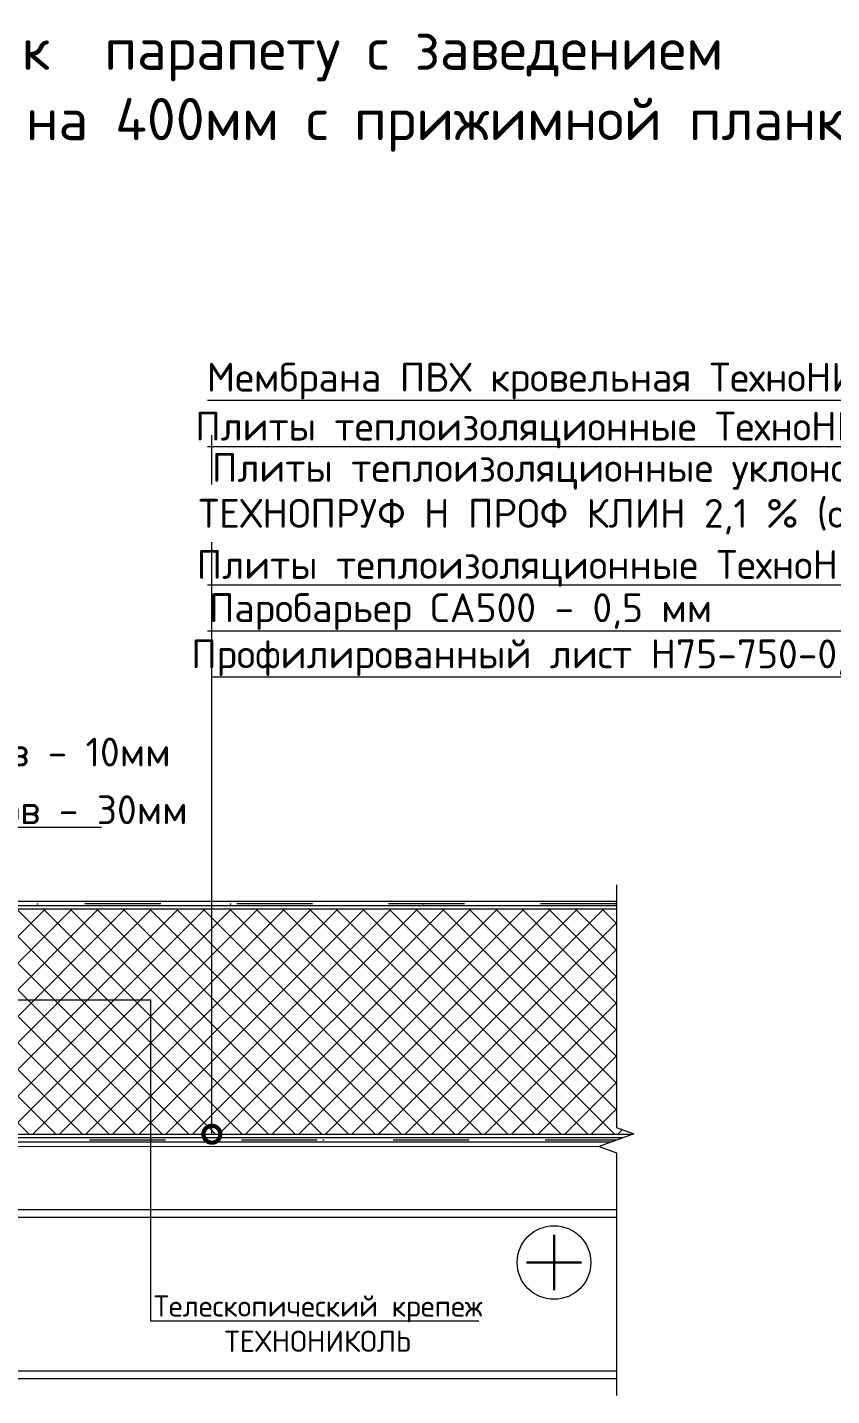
# Model space of a CAD drawing. Header units: millimetres. Extents: x -263990 to 193903, y -164417 to 240530.
# Drawn here: x -179816 to -178758, y -162963 to -161161 of the extents above; entities that cross this region are included whole.
import ezdxf

# ---------------------------------------------------------------- set-up
doc = ezdxf.new("R2010")
doc.units = ezdxf.units.MM
doc.header["$LTSCALE"] = 20
doc.set_wipeout_variables(frame=1)
doc.linetypes.add('пунктирнаяX2', pattern=[12.7, 0, -12.7])
doc.linetypes.add('штриховая 50', pattern=[1, 0.5, -0.5])
doc.layers.get('0').update_dxf_attribs({"lineweight": 0})
for name, color, linetype, lineweight in [('FP-XX-МАРКИ ПОМЕЩЕНИЙ', 250, 'Continuous', 25), ('TN-АННОТАЦИИ', 7, 'Continuous', 0), ('TN-ГИДРОИЗОЛЯЦИЯ ПВХ', 5, 'Continuous', 15), ('TN-ПАРОИЗОЛЯЦИЯ', 94, 'Continuous', 15)]:
    doc.layers.add(name, color=color, linetype=linetype, lineweight=lineweight)
doc.styles.add('MtXpl_ISOCPEUR', font='')
doc.styles.add('TN-Текст', font='isocpeur.ttf')
doc.styles.get('MtXpl_ISOCPEUR').set_extended_font_data('ISOCPEUR', bold=True)

# ---------------------------------------------------------------- blocks, each defined once
blk = doc.blocks.new('_DOTSMALL')
at = {"color": 0, "linetype": 'ByBlock', "const_width": 0.5}
blk.add_lwpolyline([(-0.0625, 0, 1), (0.0625, 0, 1)], format="xyb", close=True, dxfattribs=at)

msp = doc.modelspace()

# ---------------------------------------------------------------- hatches: boundary and pattern name
at = {"lineweight": 9, "transparency": 33554559}
h = msp.add_hatch(dxfattribs=at)
h.set_pattern_fill('ANSI37', scale=7.798286)
h.set_pattern_definition([(45, (-179426.441, -162410.981), (-17.50765, 17.50765), []), (135, (-179426.441, -162410.981), (-17.50765, -17.50765), [])])
h.paths.add_polyline_path([(-179014.44888, -162322.39277), (-180287.46531, -162322.39231), (-180287.46531, -162618.7404), (-179014.44888, -162618.74085)])

# ---------------------------------------------------------------- linework, layer by layer
at = {"color": 7, "lineweight": 18}
for p, q in [((-180294.14956, -162634.31416), (-179063.80955, -162634.87598)), ((-180294.14956, -162717.86722), (-179040.85353, -162717.86722)), ((-180294.14956, -162727.89359), (-179040.85353, -162727.89359)), ((-179040.85353, -162930.64904), (-180294.14956, -162930.64904)), ((-179040.85353, -162940.67541), (-180294.14956, -162940.67541))]:
    msp.add_line(p, q, dxfattribs=at)
at = {"color": 7, "lineweight": 30}
for p, q in [((-179123.06114, -162824.02079), (-179123.06114, -162751.26267)), ((-179159.4402, -162787.64173), (-179086.68208, -162787.64173))]:
    msp.add_line(p, q, dxfattribs=at)
at = {"color": 7, "lineweight": 20}
msp.add_lwpolyline([(-179014.44888, -162322.39277), (-180287.46531, -162322.39231), (-180287.46531, -162618.7404), (-179014.44888, -162618.74085)], close=True, dxfattribs=at)
at = {"color": 7, "lineweight": 13}
msp.add_circle((-179123.06114, -162787.64173), 48.45945, dxfattribs=at)
at = {"layer": 'TN-ПАРОИЗОЛЯЦИЯ', "color": 7, "linetype": 'Continuous'}
for p, q in [((-179935.70074, -162628.76677), (-179029.99697, -162628.76677)), ((-179933.72228, -162623.19656), (-179029.99697, -162623.19656)), ((-179029.99697, -162623.19656), (-179029.99697, -162628.76677))]:
    msp.add_line(p, q, dxfattribs=at)
at = {"layer": 'TN-ПАРОИЗОЛЯЦИЯ', "color": 7, "linetype": 'пунктирнаяX2'}
msp.add_line((-179934.71151, -162625.98166), (-179029.99697, -162625.98166), dxfattribs=at)
at = {"layer": 'TN-ПАРОИЗОЛЯЦИЯ', "color": 7, "linetype": 'штриховая 50', "ltscale": 10}
msp.add_line((-179934.71151, -162625.98166), (-179029.99697, -162625.98166), dxfattribs=at)

# ---------------------------------------------------------------- block references
at = {"layer": 'TN-АННОТАЦИИ', "color": 7, "xscale": 44.56163646375415, "yscale": 44.56163646375415, "zscale": 44.56163646375415}
for p, rotation in [((-179573.47257, -162618.74065), 269.9999886629752), ((-179573.47257, -162618.74065), 269.9999878809409), ((-179573.47249, -162618.74065), 269.9999952162381), ((-179573.47249, -162618.74065), 269.9999954896454), ((-179573.47243, -162618.74065), 269.9999999999986), ((-179573.47243, -162618.74065), 269.9999999999983)]:
    msp.add_blockref('_DOTSMALL', p, dxfattribs=dict(at, rotation=rotation))

# ---------------------------------------------------------------- texts
at = {"layer": 'TN-АННОТАЦИИ', "color": 7, "style": 'MtXpl_ISOCPEUR'}
for s, p in [('Примыкание к  парапету с заведением', (-180306.04718, -161217.06439)), ('мембраны на 400мм с прижимной планкой', (-180198.74277, -161309.6963))]:
    msp.add_text(s, height=55.5791444, dxfattribs=at).set_placement(p)
at = {"layer": 'TN-АННОТАЦИИ', "color": 7, "attachment_point": 2, "style": 'TN-Текст', "bg_fill": 2}
for s, insert, char_height in [('Плиты теплоизоляционные уклонообразующие ТехноНИКОЛЬ ', (-178847.04214, -161721.73442), 37.9546489), ('Сварной шов - 10мм', (-179871.27335, -162096.48986), 37.9546489), ('Телескопический крепеж\\PТЕХНОНИКОЛЬ', (-179433.63065, -162831.03626), 27.8510228)]:
    msp.add_mtext(s, dxfattribs=dict(at, insert=insert, char_height=char_height))
at = {"layer": 'TN-АННОТАЦИИ', "color": 7, "insert": (-178720.44171, -161849.50031), "char_height": 37.9546489, "width": 2113.7138016, "attachment_point": 2, "style": 'TN-Текст', "bg_fill": 2}
msp.add_mtext('Плиты теплоизоляционные ТехноНИКОЛЬ ТЕХНОПРУФ Н ПРОФ - 100 мм', dxfattribs=at)

# ---------------------------------------------------------------- next in the draw order: linework, layer by layer
at = {"layer": 'TN-АННОТАЦИИ', "color": 7}
for p, q in [((-179579.16565, -161773.59102), (-179566.74792, -161773.59102)), ((-179579.16565, -161834.31845), (-179566.74792, -161834.31845)), ((-179654.41052, -162864.45749), (-179645.29842, -162864.45749))]:
    msp.add_line(p, q, dxfattribs=at)
for points in [[(-179566.74792, -161773.59102), (-177913.86088, -161773.59102)], [(-179573.47249, -162618.74065), (-179573.47243, -161839.05293)], [(-179566.74792, -161834.31845), (-177860.68645, -161834.31845)], [(-179573.47249, -162618.74065), (-179573.47243, -161883.61457)], [(-180069.58138, -162158.31773), (-179724.2287, -162158.31773)], [(-180239.00443, -162441.89825), (-179654.41052, -162441.89825), (-179654.41052, -162864.45749)], [(-179645.29842, -162864.45749), (-179221.96288, -162864.45749)]]:
    msp.add_lwpolyline(points, dxfattribs=at)

# ---------------------------------------------------------------- next in the draw order: texts
at = {"layer": 'TN-АННОТАЦИИ', "color": 7, "insert": (-178734.59224, -161667.318), "char_height": 37.9546489, "attachment_point": 2, "style": 'TN-Текст', "bg_fill": 2}
msp.add_mtext('Плиты теплоизоляционные ТехноНИКОЛЬ LOGICPIR PROF Ф/Ф - 50 мм', dxfattribs=at)

# ---------------------------------------------------------------- next in the draw order: wipeouts: each hides what was drawn before it
at = {"color": 7, "lineweight": 0}
msp.add_wipeout([(-178988.04424, -162948.11892), (-179040.85353, -162948.11892), (-179040.85353, -162643.23129), (-179063.80955, -162634.87598), (-179017.89751, -162618.16537), (-179040.85353, -162609.81006), (-179040.85353, -162303.55451), (-178988.04424, -162303.55451), (-178988.04424, -162609.81006), (-178965.08823, -162618.16537), (-179011.00026, -162634.87598), (-178988.04424, -162643.23129)], dxfattribs=at).dxf.layer = 'FP-XX-МАРКИ ПОМЕЩЕНИЙ'

# ---------------------------------------------------------------- next in the draw order: linework, layer by layer
at = {"color": 7, "linetype": 'Continuous'}
msp.add_lwpolyline([(-179040.85353, -162290.08513), (-179040.85353, -162609.81006), (-179040.85353, -162609.81006), (-179017.89751, -162618.16537), (-179063.80955, -162634.87598), (-179040.85353, -162643.23129), (-179040.85353, -162962.95623)], dxfattribs=at)
at = {"layer": 'TN-АННОТАЦИИ', "color": 7}
msp.add_line((-179579.16565, -161712.86358), (-179566.74792, -161712.86358), dxfattribs=at)
msp.add_lwpolyline([(-179566.74792, -161712.86358), (-177902.43656, -161712.86358)], dxfattribs=at)
at = {"layer": 'TN-ГИДРОИЗОЛЯЦИЯ ПВХ', "color": 7, "linetype": 'Continuous'}
for p, q in [((-179040.85353, -162317.93615), (-180317.13333, -162317.93615)), ((-179040.85353, -162312.36595), (-180311.56313, -162312.36595)), ((-179040.85353, -162317.93615), (-179040.85353, -162312.36595))]:
    msp.add_line(p, q, dxfattribs=at)
at = {"layer": 'TN-ГИДРОИЗОЛЯЦИЯ ПВХ', "color": 7, "linetype": 'штриховая 50', "ltscale": 10}
msp.add_line((-179040.85353, -162315.15105), (-180314.34823, -162315.15105), dxfattribs=at)
at = {"layer": 'TN-ГИДРОИЗОЛЯЦИЯ ПВХ', "color": 7, "linetype": 'пунктирнаяX2'}
msp.add_line((-179040.85353, -162315.15105), (-180314.34823, -162315.15105), dxfattribs=at)

# ---------------------------------------------------------------- next in the draw order: texts
at = {"layer": 'TN-АННОТАЦИИ', "color": 7, "char_height": 37.9546489, "attachment_point": 2, "style": 'TN-Текст', "bg_fill": 2}
for s, insert in [('Мембрана ПВХ кровельная ТехноНИКОЛЬ LOGICROOF V-RP - 1,5мм', (-178778.24009, -161602.7951)), ('Паробарьер СА500 - 0,5 мм', (-179246.1136, -161906.43229)), ('Сварной шов - 30мм', (-179852.7145, -162172.44096))]:
    msp.add_mtext(s, dxfattribs=dict(at, insert=insert))

# ---------------------------------------------------------------- next in the draw order: linework, layer by layer
at = {"layer": 'TN-АННОТАЦИИ', "color": 7}
for p, q in [((-179579.16565, -161652.13614), (-179566.74792, -161652.13614)), ((-179579.16565, -161895.04589), (-179566.74792, -161895.04589))]:
    msp.add_line(p, q, dxfattribs=at)
for points in [[(-179566.74792, -161652.13614), (-177989.73225, -161652.13614)], [(-179566.74792, -161895.04589), (-177871.77122, -161895.04589)], [(-179573.47257, -162618.74065), (-179573.47243, -161928.17621)], [(-180069.58138, -162214.55986), (-179718.6585, -162214.55986)]]:
    msp.add_lwpolyline(points, dxfattribs=at)

# ---------------------------------------------------------------- next in the draw order: texts
at = {"layer": 'TN-АННОТАЦИИ', "color": 7, "insert": (-179044.95396, -161967.15973), "char_height": 37.9546489, "width": 1400.4528413, "attachment_point": 2, "style": 'TN-Текст', "bg_fill": 2}
msp.add_mtext('Профилированный лист Н75-750-0,8 - 75 мм', dxfattribs=at)

# ---------------------------------------------------------------- next in the draw order: linework, layer by layer
at = {"layer": 'TN-АННОТАЦИИ', "color": 7}
for p, q in [((-179579.16565, -161955.77333), (-179566.74792, -161955.77333)), ((-179573.47245, -161955.77333), (-179561.05472, -161955.77333)), ((-179573.47245, -162016.50077), (-179561.05472, -162016.50077))]:
    msp.add_line(p, q, dxfattribs=at)
for points in [[(-179573.47243, -162618.74065), (-179573.47243, -161698.03478)], [(-179573.47243, -162618.74065), (-179573.47243, -161794.4913)], [(-179566.74792, -161955.77333), (-178509.71094, -161955.77333)], [(-179561.05472, -161955.77333), (-178906.33703, -161955.77333)], [(-179573.47257, -162618.74065), (-179573.47243, -161972.73784)], [(-179561.05472, -162016.50077), (-178504.01775, -162016.50077)]]:
    msp.add_lwpolyline(points, dxfattribs=at)

# ---------------------------------------------------------------- next in the draw order: texts
at = {"layer": 'TN-АННОТАЦИИ', "color": 7, "insert": (-178769.03023, -161782.10648), "char_height": 37.9546489, "attachment_point": 2, "style": 'TN-Текст', "bg_fill": 2}
msp.add_mtext(' ТЕХНОПРУФ Н ПРОФ КЛИН 2,1 % (основной уклон)         50-160 мм', dxfattribs=at)

doc.saveas('drawing.dxf')
